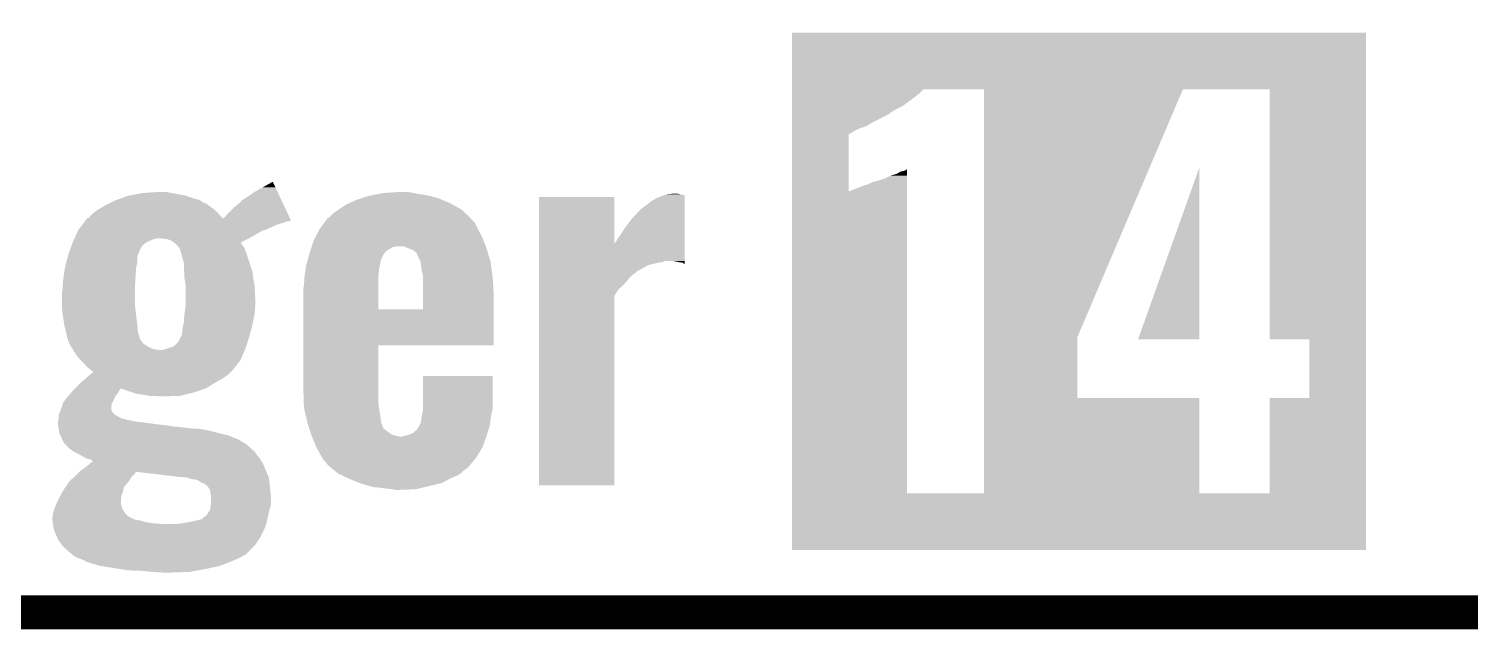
# Model space of a CAD drawing. Extents: x -1.3 to 24.2, y -3.9 to 53.4.
# Drawn here: x 8.8 to 15.26, y -3.89 to -1.19 of the extents above; entities that cross this region are included whole.
import ezdxf

# ---------------------------------------------------------------- set-up
doc = ezdxf.new("R2010")
doc.units = 0
doc.layers.add('LIGHT_RANGER_14CLICK_V101_GKO', color=10, linetype='CONTINUOUS')
doc.layers.add('LIGHT_RANGER_14CLICK_V101_GTO', color=9, linetype='CONTINUOUS')

msp = doc.modelspace()

# ---------------------------------------------------------------- linework, layer by layer
at = {"layer": 'LIGHT_RANGER_14CLICK_V101_GKO', "const_width": 0.1524}
msp.add_lwpolyline([(-1.27, -3.81), (21.59, -3.81), (24.13, -1.27)], dxfattribs=at)
at = {"layer": 'LIGHT_RANGER_14CLICK_V101_GTO'}
for points in [[(12.21742, -1.46558), (12.217422, -1.211604), (14.790416, -1.46558), (14.79042, -1.211604)], [(12.217422, -1.211604), (12.217424, -1.21158), (14.79042, -1.211604), (12.217424, -1.21158)], [(12.21742, -1.48336), (12.21742, -1.46558), (12.7889, -1.48336), (12.806686, -1.46558)], [(12.21742, -1.50368), (12.21742, -1.48336), (12.7635, -1.50368), (12.7889, -1.48336)], [(13.078438, -1.465582), (12.806686, -1.46558), (14.790416, -1.465582), (14.790416, -1.46558)], [(13.078438, -2.575556), (13.078438, -1.465582), (13.497562, -2.575556), (13.970016, -1.465582)], [(14.358642, -2.585718), (14.358598, -1.465582), (14.790404, -2.585718), (14.790416, -1.465582)], [(12.21742, -1.539238), (12.21742, -1.50368), (12.71524, -1.539238), (12.7635, -1.50368)], [(12.21742, -1.55194), (12.21742, -1.539238), (12.68984, -1.55194), (12.71524, -1.539238)], [(12.217418, -1.6129), (12.21742, -1.59512), (12.58062, -1.6129), (12.61618, -1.59512)], [(12.217418, -1.63068), (12.217418, -1.6129), (12.550144, -1.63068), (12.58062, -1.6129)], [(12.21742, -1.5621), (12.21742, -1.55194), (12.67206, -1.5621), (12.68984, -1.55194)], [(12.21742, -1.569718), (12.21742, -1.5621), (12.659362, -1.569718), (12.67206, -1.5621)], [(12.21742, -1.574798), (12.21742, -1.569718), (12.65428, -1.574798), (12.659362, -1.569718)], [(12.21742, -1.59512), (12.21742, -1.574798), (12.61618, -1.59512), (12.65428, -1.574798)], [(12.217416, -1.922752), (12.217418, -1.666242), (12.471402, -1.922752), (12.471422, -1.666242)], [(12.217418, -1.64084), (12.217418, -1.63068), (12.519662, -1.64084), (12.550144, -1.63068)], [(12.217418, -1.651), (12.217418, -1.64084), (12.49934, -1.651), (12.519662, -1.64084)], [(12.217418, -1.666238), (12.217418, -1.651), (12.473946, -1.666238), (12.49934, -1.651)], [(12.217418, -1.666242), (12.217418, -1.666238), (12.471422, -1.666242), (12.473946, -1.666238)], [(12.588236, -1.8796), (12.628878, -1.866902), (12.732986, -1.8796), (12.732986, -1.866902)], [(12.628878, -1.866902), (12.6619, -1.85166), (12.732986, -1.866902), (12.732986, -1.85166)], [(12.6619, -1.85166), (12.687298, -1.844042), (12.732986, -1.85166), (12.732986, -1.844042)], [(12.687298, -1.844042), (12.705078, -1.83388), (12.732986, -1.844042), (12.732986, -1.83388)], [(12.705078, -1.83388), (12.717778, -1.83134), (12.732986, -1.83388), (12.732986, -1.83134)], [(12.717778, -1.83134), (12.7254, -1.8288), (12.732986, -1.83134), (12.732986, -1.8288)], [(12.7254, -1.8288), (12.732984, -1.823748), (12.732986, -1.8288), (12.732984, -1.823748)], [(13.76935, -2.585692), (14.04366, -1.816228), (14.043638, -2.585692), (14.04366, -1.816228)], [(9.25322, -1.94056), (9.30402, -1.9304), (9.494522, -1.94056), (9.43864, -1.9304)], [(9.30402, -1.9304), (9.377678, -1.92532), (9.43864, -1.9304), (9.413242, -1.92532)], [(9.77646, -1.948182), (9.809478, -1.92532), (9.923028, -1.948182), (9.912274, -1.92532)], [(9.809478, -1.92532), (9.84504, -1.905), (9.912274, -1.92532), (9.902714, -1.905)], [(9.84504, -1.905), (9.890774, -1.879624), (9.902714, -1.905), (9.890774, -1.879624)], [(10.333228, -1.94056), (10.372852, -1.93294), (10.584182, -1.94056), (10.53592, -1.93294)], [(10.372852, -1.93294), (10.38606, -1.9304), (10.53592, -1.93294), (10.522374, -1.9304)], [(10.38606, -1.9304), (10.459718, -1.92532), (10.522374, -1.9304), (10.495282, -1.92532)], [(11.643298, -1.94058), (11.658602, -1.93548), (11.73734, -1.94058), (11.71702, -1.93548)], [(11.658602, -1.93548), (11.686538, -1.93294), (11.71702, -1.93548), (11.701782, -1.93294)], [(12.217402, -3.276578), (12.217416, -1.922752), (12.733022, -3.276578), (12.732988, -1.922752)], [(12.471402, -1.922752), (12.481558, -1.92024), (12.732988, -1.922752), (12.732988, -1.92024)], [(12.481558, -1.92024), (12.49934, -1.91262), (12.732988, -1.92024), (12.732988, -1.91262)], [(12.49934, -1.91262), (12.537438, -1.89738), (12.732988, -1.91262), (12.732986, -1.89738)], [(12.537438, -1.89738), (12.55522, -1.892302), (12.732986, -1.89738), (12.732986, -1.892302)], [(12.55522, -1.892302), (12.573, -1.88468), (12.732986, -1.892302), (12.732986, -1.88468)], [(12.573, -1.88468), (12.583156, -1.879602), (12.732986, -1.88468), (12.732986, -1.879602)], [(12.583156, -1.879602), (12.588236, -1.8796), (12.732986, -1.879602), (12.732986, -1.8796)], [(9.103362, -2.006598), (9.13892, -1.98628), (9.631676, -2.006598), (9.60397, -1.98628)], [(9.13892, -1.98628), (9.154156, -1.978662), (9.60397, -1.98628), (9.593582, -1.978662)], [(9.154156, -1.978662), (9.1694, -1.97104), (9.593582, -1.978662), (9.575802, -1.97104)], [(9.1694, -1.97104), (9.184636, -1.963422), (9.575802, -1.97104), (9.565638, -1.963422)], [(9.184636, -1.963422), (9.184642, -1.96342), (9.565638, -1.963422), (9.565636, -1.96342)], [(9.184642, -1.96342), (9.198606, -1.958342), (9.565636, -1.96342), (9.555484, -1.958342)], [(9.198606, -1.958342), (9.198612, -1.95834), (9.555484, -1.958342), (9.550404, -1.95834)], [(9.198612, -1.95834), (9.240522, -1.9431), (9.550404, -1.95834), (9.502506, -1.9431)], [(9.240522, -1.9431), (9.25322, -1.94056), (9.502506, -1.9431), (9.494522, -1.94056)], [(9.687558, -2.024382), (9.71296, -1.99898), (9.958878, -2.024382), (9.946928, -1.99898)], [(9.71296, -1.99898), (9.745978, -1.971042), (9.946928, -1.99898), (9.933784, -1.971042)], [(9.745978, -1.971042), (9.748522, -1.968496), (9.933784, -1.971042), (9.932586, -1.968496)], [(9.748522, -1.968496), (9.751066, -1.96342), (9.932586, -1.968496), (9.930198, -1.96342)], [(9.751066, -1.96342), (9.77646, -1.948182), (9.930198, -1.96342), (9.923028, -1.948182)], [(10.186666, -2.004062), (10.220958, -1.9812), (10.736578, -2.004062), (10.695016, -1.9812)], [(10.220958, -1.9812), (10.232388, -1.97612), (10.695016, -1.9812), (10.68578, -1.97612)], [(10.232388, -1.97612), (10.26668, -1.96088), (10.68578, -1.97612), (10.650222, -1.96088)], [(10.26668, -1.96088), (10.28954, -1.95326), (10.650222, -1.96088), (10.632442, -1.95326)], [(10.28954, -1.95326), (10.320022, -1.9431), (10.632442, -1.95326), (10.593834, -1.9431)], [(10.320022, -1.9431), (10.333228, -1.94056), (10.593834, -1.9431), (10.584182, -1.94056)], [(11.08458, -2.153894), (11.084582, -1.948204), (11.42242, -2.153894), (11.42238, -1.948204)], [(11.084582, -1.948204), (11.084584, -1.94818), (11.42238, -1.948204), (11.084584, -1.94818)], [(11.539222, -2.004058), (11.584942, -1.968498), (11.737334, -2.004058), (11.737336, -1.968498)], [(11.584942, -1.968498), (11.610336, -1.95326), (11.737336, -1.968498), (11.737338, -1.95326)], [(11.610336, -1.95326), (11.635738, -1.9431), (11.737338, -1.95326), (11.737338, -1.9431)], [(11.635738, -1.9431), (11.643298, -1.94058), (11.737338, -1.9431), (11.73734, -1.94058)], [(9.036688, -2.07264), (9.044308, -2.06248), (9.90854, -2.07264), (9.941562, -2.06248)], [(9.044308, -2.06248), (9.048116, -2.057402), (9.941562, -2.06248), (9.954256, -2.057402)], [(9.048116, -2.057402), (9.048118, -2.0574), (9.954256, -2.057402), (9.964418, -2.0574)], [(9.048118, -2.0574), (9.05192, -2.052332), (9.964418, -2.0574), (9.972026, -2.052332)], [(9.05192, -2.052332), (9.057646, -2.044698), (9.972026, -2.052332), (9.968436, -2.044698)], [(9.057646, -2.044698), (9.057668, -2.04469), (9.968436, -2.044698), (9.968432, -2.04469)], [(9.057668, -2.04469), (9.06526, -2.042154), (9.66726, -2.04469), (9.664892, -2.042154)], [(9.06526, -2.042154), (9.077962, -2.026918), (9.664892, -2.042154), (9.65066, -2.026918)], [(9.077962, -2.026918), (9.103356, -2.006602), (9.65066, -2.026918), (9.63168, -2.006602)], [(9.103356, -2.006602), (9.103362, -2.006598), (9.63168, -2.006602), (9.631676, -2.006598)], [(9.66726, -2.04469), (9.674862, -2.039616), (9.968432, -2.04469), (9.966044, -2.039616)], [(9.674862, -2.039616), (9.687558, -2.024382), (9.966044, -2.039616), (9.958878, -2.024382)], [(10.101582, -2.09042), (10.122168, -2.062482), (10.81024, -2.09042), (10.795002, -2.062482)], [(10.122168, -2.062482), (10.131528, -2.049782), (10.795002, -2.062482), (10.782302, -2.049782)], [(10.131528, -2.049782), (10.137142, -2.042162), (10.782302, -2.049782), (10.77722, -2.042162)], [(10.137142, -2.042162), (10.137146, -2.042158), (10.77722, -2.042162), (10.777216, -2.042158)], [(10.137146, -2.042158), (10.14476, -2.039614), (10.777216, -2.042158), (10.774502, -2.039614)], [(10.14476, -2.039614), (10.157462, -2.024378), (10.774502, -2.039614), (10.75825, -2.024378)], [(10.157462, -2.024378), (10.18286, -2.0066), (10.75825, -2.024378), (10.739286, -2.0066)], [(10.18286, -2.0066), (10.186666, -2.004062), (10.739286, -2.0066), (10.736578, -2.004062)], [(11.4681, -2.087882), (11.501122, -2.044698), (11.737328, -2.087882), (11.73733, -2.044698)], [(11.501122, -2.044698), (11.539222, -2.004058), (11.73733, -2.044698), (11.737334, -2.004058)], [(9.002222, -2.1336), (9.01146, -2.11328), (9.78408, -2.1336), (9.81964, -2.11328)], [(9.01146, -2.11328), (9.014924, -2.10566), (9.81964, -2.11328), (9.832342, -2.10566)], [(9.014924, -2.10566), (9.018388, -2.09804), (9.832342, -2.10566), (9.84758, -2.09804)], [(9.018388, -2.09804), (9.019542, -2.095502), (9.84758, -2.09804), (9.855198, -2.095502)], [(9.019542, -2.0955), (9.036688, -2.07264), (9.857736, -2.0955), (9.90854, -2.07264)], [(9.019542, -2.095502), (9.019542, -2.0955), (9.855198, -2.095502), (9.857736, -2.0955)], [(10.07364, -2.143758), (10.080292, -2.13106), (10.8355, -2.143758), (10.83056, -2.13106)], [(10.080292, -2.13106), (10.101582, -2.090422), (10.83056, -2.13106), (10.810242, -2.090422)], [(10.101582, -2.090422), (10.101582, -2.09042), (10.810242, -2.090422), (10.81024, -2.09042)], [(11.435082, -2.136142), (11.44524, -2.123438), (11.737324, -2.136142), (11.737324, -2.123438)], [(11.44524, -2.123438), (11.4681, -2.087882), (11.737324, -2.123438), (11.737328, -2.087882)], [(8.977516, -2.197096), (8.97844, -2.194556), (9.29132, -2.197096), (9.291322, -2.194556)], [(8.97844, -2.194556), (8.986752, -2.1717), (9.291322, -2.194556), (9.301482, -2.1717)], [(8.986752, -2.1717), (8.991368, -2.159), (9.301482, -2.1717), (9.31418, -2.159)], [(8.991368, -2.159), (8.99414, -2.151382), (9.31418, -2.159), (9.325606, -2.151382)], [(8.99414, -2.151382), (8.995294, -2.14884), (9.325606, -2.151382), (9.32942, -2.14884)], [(8.995294, -2.14884), (8.998758, -2.14122), (9.32942, -2.14884), (9.3472, -2.14122)], [(8.998758, -2.14122), (9.001068, -2.13614), (9.3472, -2.14122), (9.359902, -2.13614)], [(9.001068, -2.13614), (9.002222, -2.1336), (9.359902, -2.13614), (9.375142, -2.1336)], [(9.4107, -2.13614), (9.3853, -2.1336), (9.779006, -2.13614), (9.78408, -2.1336)], [(9.431024, -2.141222), (9.4107, -2.13614), (9.768854, -2.141222), (9.779006, -2.13614)], [(9.44626, -2.15138), (9.431024, -2.141222), (9.748564, -2.15138), (9.768854, -2.141222)], [(9.446286, -2.1514), (9.44626, -2.15138), (9.748526, -2.1514), (9.748564, -2.15138)], [(9.45579, -2.159002), (9.446286, -2.1514), (9.751062, -2.159002), (9.748526, -2.1514)], [(9.458962, -2.16154), (9.45579, -2.159002), (9.752876, -2.16154), (9.751062, -2.159002)], [(9.472022, -2.17678), (9.458962, -2.16154), (9.76376, -2.17678), (9.752876, -2.16154)], [(9.4742, -2.179324), (9.472022, -2.17678), (9.76467, -2.179324), (9.76376, -2.17678)], [(9.47674, -2.186944), (9.4742, -2.179324), (9.76739, -2.186944), (9.76467, -2.179324)], [(9.47674, -2.189484), (9.47674, -2.186944), (9.768298, -2.189484), (9.76739, -2.186944)], [(9.483598, -2.21234), (9.47674, -2.189484), (9.77646, -2.21234), (9.768298, -2.189484)], [(10.056668, -2.197098), (10.0599, -2.186938), (10.393682, -2.197098), (10.403842, -2.186938)], [(10.0599, -2.186938), (10.064748, -2.1717), (10.403842, -2.186938), (10.431784, -2.1717)], [(10.064748, -2.1717), (10.065556, -2.16916), (10.431784, -2.1717), (10.454642, -2.16916)], [(10.065556, -2.16916), (10.07364, -2.143758), (10.845378, -2.16916), (10.8355, -2.143758)], [(10.495276, -2.176778), (10.477496, -2.16916), (10.84834, -2.176778), (10.845378, -2.16916)], [(10.49528, -2.17678), (10.495276, -2.176778), (10.848342, -2.17678), (10.84834, -2.176778)], [(10.52068, -2.186942), (10.49528, -2.17678), (10.851434, -2.186942), (10.848342, -2.17678)], [(10.535922, -2.199644), (10.52068, -2.186942), (10.8553, -2.199644), (10.851434, -2.186942)], [(11.084578, -2.2352), (11.08458, -2.153894), (11.737316, -2.2352), (11.737322, -2.153894)], [(11.42242, -2.153894), (11.430002, -2.148834), (11.737322, -2.153894), (11.737322, -2.148834)], [(11.430002, -2.148834), (11.435082, -2.136142), (11.737322, -2.148834), (11.737324, -2.136142)], [(8.95985, -2.263138), (8.965566, -2.240278), (9.27862, -2.263138), (9.2837, -2.240278)], [(8.965566, -2.240278), (8.971282, -2.217418), (9.2837, -2.240278), (9.2837, -2.217418)], [(8.971282, -2.217418), (8.973822, -2.20726), (9.2837, -2.217418), (9.285732, -2.20726)], [(8.973822, -2.20726), (8.974746, -2.204716), (9.285732, -2.20726), (9.286242, -2.204716)], [(8.974746, -2.204716), (8.977516, -2.197096), (9.286242, -2.204716), (9.29132, -2.197096)], [(9.48436, -2.21488), (9.483598, -2.21234), (9.777308, -2.21488), (9.77646, -2.21234)], [(9.49198, -2.242824), (9.48436, -2.21488), (9.786622, -2.242824), (9.777308, -2.21488)], [(9.492568, -2.258064), (9.49198, -2.242824), (9.7917, -2.258064), (9.786622, -2.242824)], [(9.492664, -2.260602), (9.492568, -2.258064), (9.791702, -2.260602), (9.7917, -2.258064)], [(9.492958, -2.26822), (9.492664, -2.260602), (9.79424, -2.26822), (9.791702, -2.260602)], [(10.039094, -2.26314), (10.04062, -2.252978), (10.36828, -2.26314), (10.37082, -2.252978)], [(10.04062, -2.252978), (10.043522, -2.24282), (10.37082, -2.252978), (10.37336, -2.24282)], [(10.043522, -2.24282), (10.04715, -2.230118), (10.37336, -2.24282), (10.375902, -2.230118)], [(10.04715, -2.230118), (10.050778, -2.21742), (10.375902, -2.230118), (10.38098, -2.21742)], [(10.050778, -2.21742), (10.05223, -2.212338), (10.38098, -2.21742), (10.383522, -2.212338)], [(10.05223, -2.212338), (10.05586, -2.19964), (10.383522, -2.212338), (10.391986, -2.19964)], [(10.05586, -2.19964), (10.056668, -2.197098), (10.391986, -2.19964), (10.393682, -2.197098)], [(10.53846, -2.204724), (10.535922, -2.199644), (10.856846, -2.204724), (10.8553, -2.199644)], [(10.538462, -2.207264), (10.53846, -2.204724), (10.857618, -2.207264), (10.856846, -2.204724)], [(10.54608, -2.2225), (10.538462, -2.207264), (10.862256, -2.2225), (10.857618, -2.207264)], [(10.551524, -2.235202), (10.54608, -2.2225), (10.86612, -2.235202), (10.862256, -2.2225)], [(10.5537, -2.240284), (10.551524, -2.235202), (10.866848, -2.240284), (10.86612, -2.235202)], [(10.55878, -2.280922), (10.5537, -2.240284), (10.872652, -2.280922), (10.866848, -2.240284)], [(11.084576, -2.27838), (11.084578, -2.25298), (11.529054, -2.27838), (11.574778, -2.25298)], [(11.084578, -2.235202), (11.084578, -2.2352), (11.648436, -2.235202), (11.686538, -2.2352)], [(11.084578, -2.24028), (11.084578, -2.235202), (11.635736, -2.24028), (11.648436, -2.235202)], [(11.084578, -2.24282), (11.084578, -2.24028), (11.617962, -2.24282), (11.635736, -2.24028)], [(11.084578, -2.25298), (11.084578, -2.24282), (11.574778, -2.25298), (11.617962, -2.24282)], [(11.711942, -2.24028), (11.686538, -2.2352), (11.737316, -2.24028), (11.737316, -2.2352)], [(11.729716, -2.242818), (11.711942, -2.24028), (11.737316, -2.242818), (11.737316, -2.24028)], [(11.734794, -2.247894), (11.729716, -2.242818), (11.737316, -2.247894), (11.737316, -2.242818)], [(11.737316, -2.2479), (11.734794, -2.247894), (11.737316, -2.2479), (11.737316, -2.247894)], [(8.949848, -2.33934), (8.95096, -2.32156), (9.27354, -2.33934), (9.27465, -2.32156)], [(8.95096, -2.32156), (8.954224, -2.2987), (9.27465, -2.32156), (9.27608, -2.2987)], [(8.954224, -2.2987), (8.95858, -2.26822), (9.27608, -2.2987), (9.278256, -2.26822)], [(8.95858, -2.26822), (8.95985, -2.263138), (9.278256, -2.26822), (9.27862, -2.263138)], [(9.493446, -2.280924), (9.492958, -2.26822), (9.79932, -2.280924), (9.79424, -2.26822)], [(9.49413, -2.2987), (9.493446, -2.280924), (9.80186, -2.2987), (9.79932, -2.280924)], [(9.49452, -2.308862), (9.49413, -2.2987), (9.80299, -2.308862), (9.80186, -2.2987)], [(9.496638, -2.32156), (9.49452, -2.308862), (9.8044, -2.32156), (9.80299, -2.308862)], [(9.4996, -2.339342), (9.496638, -2.32156), (9.808352, -2.339342), (9.8044, -2.32156)], [(10.03046, -2.341882), (10.032152, -2.31648), (10.3632, -2.341882), (10.3632, -2.31648)], [(10.032152, -2.31648), (10.033, -2.30378), (10.3632, -2.31648), (10.364258, -2.30378)], [(10.033, -2.30378), (10.035666, -2.286), (10.364258, -2.30378), (10.36574, -2.286)], [(10.035666, -2.286), (10.039094, -2.26314), (10.36574, -2.286), (10.36828, -2.26314)], [(10.56386, -2.298702), (10.55878, -2.280922), (10.875192, -2.298702), (10.872652, -2.280922)], [(10.563846, -2.387598), (10.563858, -2.30632), (10.88136, -2.387598), (10.87628, -2.30632)], [(10.563858, -2.30632), (10.56386, -2.298702), (10.87628, -2.30632), (10.875192, -2.298702)], [(11.084576, -2.278386), (11.084576, -2.27838), (11.526514, -2.278386), (11.529054, -2.27838)], [(11.084576, -2.286), (11.084576, -2.278386), (11.518898, -2.286), (11.526514, -2.278386)], [(11.084576, -2.29362), (11.084576, -2.286), (11.50874, -2.29362), (11.518898, -2.286)], [(11.084576, -2.306322), (11.084576, -2.29362), (11.493498, -2.306322), (11.50874, -2.29362)], [(11.084576, -2.32156), (11.084576, -2.306322), (11.4808, -2.32156), (11.493498, -2.306322)], [(11.084576, -2.34188), (11.084576, -2.32156), (11.46302, -2.34188), (11.4808, -2.32156)], [(8.94588, -2.377438), (8.94842, -2.3622), (9.27354, -2.377438), (9.27354, -2.3622)], [(8.94588, -2.433322), (8.94588, -2.377438), (9.27354, -2.433322), (9.27354, -2.377438)], [(8.94842, -2.3622), (8.949848, -2.33934), (9.27354, -2.3622), (9.27354, -2.33934)], [(9.4996, -2.344422), (9.4996, -2.339342), (9.80948, -2.344422), (9.808352, -2.339342)], [(9.4996, -2.40284), (9.4996, -2.344422), (9.81202, -2.40284), (9.80948, -2.344422)], [(10.02792, -2.357118), (10.03046, -2.341882), (10.3632, -2.357118), (10.3632, -2.341882)], [(10.02792, -2.451078), (10.02792, -2.357118), (10.3632, -2.451078), (10.3632, -2.357118)], [(10.563838, -2.4511), (10.563846, -2.387598), (10.881352, -2.4511), (10.88136, -2.387598)], [(11.08456, -3.241016), (11.084574, -2.390142), (11.422356, -3.241016), (11.42238, -2.390142)], [(11.084574, -2.390142), (11.084576, -2.362204), (11.42238, -2.390142), (11.44016, -2.362204)], [(11.084576, -2.362204), (11.084576, -2.34188), (11.44016, -2.362204), (11.46302, -2.34188)], [(8.94588, -2.448558), (8.94588, -2.433322), (9.274926, -2.448558), (9.27354, -2.433322)], [(8.947574, -2.46126), (8.94588, -2.448558), (9.27608, -2.46126), (9.274926, -2.448558)], [(9.495154, -2.471422), (9.4996, -2.43586), (9.80948, -2.471422), (9.81202, -2.43586)], [(9.4996, -2.43586), (9.4996, -2.40284), (9.81202, -2.43586), (9.81202, -2.40284)], [(10.02792, -2.4511), (10.02792, -2.451078), (10.563838, -2.4511), (10.3632, -2.451078)], [(10.02792, -2.61366), (10.02792, -2.4511), (10.881336, -2.61366), (10.881352, -2.4511)], [(8.95096, -2.48666), (8.947574, -2.46126), (9.279256, -2.48666), (9.27608, -2.46126)], [(8.95604, -2.522218), (8.95096, -2.48666), (9.2837, -2.522218), (9.279256, -2.48666)], [(9.489722, -2.52222), (9.49198, -2.512062), (9.79932, -2.52222), (9.80135, -2.512062)], [(9.49198, -2.512062), (9.49452, -2.4765), (9.80135, -2.512062), (9.808464, -2.4765)], [(9.49452, -2.4765), (9.495154, -2.471422), (9.808464, -2.4765), (9.80948, -2.471422)], [(8.956042, -2.52222), (8.95604, -2.522218), (9.2837, -2.52222), (9.2837, -2.522218)], [(8.96366, -2.55016), (8.956042, -2.52222), (9.28603, -2.55016), (9.2837, -2.52222)], [(8.964168, -2.552698), (8.96366, -2.55016), (9.28624, -2.552698), (9.28603, -2.55016)], [(8.96874, -2.575562), (8.964168, -2.552698), (9.2931, -2.575562), (9.28624, -2.552698)], [(8.969464, -2.578096), (8.96874, -2.575562), (9.29386, -2.578096), (9.2931, -2.575562)], [(8.97019, -2.580636), (8.969464, -2.578096), (9.29386, -2.580636), (9.29386, -2.578096)], [(8.971642, -2.585718), (8.97019, -2.580636), (9.2964, -2.585718), (9.29386, -2.580636)], [(9.466578, -2.59842), (9.476738, -2.580644), (9.77773, -2.59842), (9.783386, -2.580644)], [(9.476738, -2.580644), (9.47674, -2.578104), (9.783386, -2.580644), (9.784194, -2.578104)], [(9.47674, -2.578104), (9.481818, -2.570484), (9.784194, -2.578104), (9.786618, -2.570484)], [(9.481818, -2.57048), (9.48436, -2.557778), (9.78662, -2.57048), (9.789962, -2.557778)], [(9.481818, -2.570484), (9.481818, -2.57048), (9.786618, -2.570484), (9.78662, -2.57048)], [(9.48436, -2.557778), (9.4869, -2.534922), (9.789962, -2.557778), (9.795976, -2.534922)], [(9.4869, -2.534922), (9.489722, -2.52222), (9.795976, -2.534922), (9.79932, -2.52222)], [(13.078438, -2.849858), (13.078438, -2.575556), (13.497562, -2.849858), (13.497562, -2.575556)], [(8.973818, -2.593338), (8.971642, -2.585718), (9.302116, -2.593338), (9.2964, -2.585718)], [(8.978898, -2.603496), (8.973818, -2.593338), (9.309732, -2.603496), (9.302116, -2.593338)], [(8.9789, -2.606038), (8.978898, -2.603496), (9.311638, -2.606038), (9.309732, -2.603496)], [(8.985192, -2.616202), (8.9789, -2.606038), (9.32688, -2.616202), (9.311638, -2.606038)], [(8.989908, -2.62382), (8.985192, -2.616202), (9.339578, -2.62382), (9.32688, -2.616202)], [(8.994624, -2.631438), (8.989908, -2.62382), (9.359896, -2.631438), (9.339578, -2.62382)], [(8.996198, -2.63398), (8.994624, -2.631438), (9.38276, -2.63398), (9.359896, -2.631438)], [(9.011918, -2.659378), (8.996198, -2.63398), (9.754688, -2.659378), (9.765574, -2.63398)], [(9.392918, -2.63398), (9.405618, -2.63144), (9.765574, -2.63398), (9.766664, -2.63144)], [(9.405618, -2.63144), (9.42086, -2.62636), (9.766664, -2.63144), (9.768842, -2.62636)], [(9.42086, -2.62636), (9.43864, -2.621282), (9.768842, -2.62636), (9.770456, -2.621282)], [(9.43864, -2.621282), (9.451338, -2.613662), (9.770456, -2.621282), (9.77288, -2.613662)], [(9.451338, -2.613662), (9.466578, -2.59842), (9.77288, -2.613662), (9.77773, -2.59842)], [(10.02792, -2.613684), (10.02792, -2.61366), (10.3632, -2.613684), (10.881336, -2.61366)], [(10.02792, -2.81432), (10.02792, -2.613684), (10.3632, -2.81432), (10.3632, -2.613684)], [(14.043638, -2.58572), (13.76935, -2.585692), (14.043638, -2.58572), (14.043638, -2.585692)], [(14.536418, -2.585742), (14.358642, -2.585718), (14.790404, -2.585742), (14.790404, -2.585718)], [(14.536398, -2.849878), (14.536418, -2.585742), (14.790402, -2.849878), (14.790404, -2.585742)], [(9.0297, -2.679698), (9.011918, -2.659378), (9.745978, -2.679698), (9.754688, -2.659378)], [(9.0297, -2.6797), (9.0297, -2.679698), (9.745976, -2.6797), (9.745978, -2.679698)], [(9.047482, -2.697482), (9.0297, -2.6797), (9.732146, -2.697482), (9.745976, -2.6797)], [(9.060178, -2.712716), (9.047482, -2.697482), (9.720298, -2.712716), (9.732146, -2.697482)], [(9.07542, -2.72288), (9.060178, -2.712716), (9.712392, -2.72288), (9.720298, -2.712716)], [(9.03224, -2.77876), (9.052968, -2.76098), (9.636124, -2.77876), (9.667242, -2.76098)], [(9.052968, -2.76098), (9.073696, -2.7432), (9.667242, -2.76098), (9.69264, -2.7432)], [(9.073696, -2.7432), (9.085564, -2.73302), (9.69264, -2.7432), (9.702818, -2.73302)], [(9.077962, -2.72542), (9.07542, -2.72288), (9.710418, -2.72542), (9.712392, -2.72288)], [(9.085564, -2.73302), (9.077962, -2.72542), (9.702818, -2.73302), (9.710418, -2.72542)], [(10.56386, -2.895602), (10.563882, -2.750844), (10.87628, -2.895602), (10.87628, -2.750844)], [(10.563882, -2.750844), (10.563884, -2.75082), (10.87628, -2.750844), (10.563884, -2.75082)], [(8.968742, -2.844802), (8.97128, -2.842262), (9.183466, -2.844802), (9.18464, -2.842262)], [(8.97128, -2.842262), (8.98398, -2.82956), (9.18464, -2.842262), (9.1948, -2.82956)], [(8.98398, -2.82956), (8.994564, -2.816858), (9.1948, -2.82956), (9.20242, -2.816858)], [(8.994564, -2.816858), (8.996678, -2.814322), (9.20242, -2.816858), (9.203688, -2.814322)], [(8.996678, -2.814322), (8.999216, -2.811784), (9.203688, -2.814322), (9.204958, -2.811784)], [(8.999216, -2.811784), (9.004292, -2.806708), (9.204958, -2.811784), (9.210028, -2.806708)], [(9.004292, -2.806708), (9.0043, -2.8067), (9.591016, -2.806708), (9.591042, -2.8067)], [(9.0043, -2.8067), (9.0297, -2.7813), (9.591042, -2.8067), (9.63168, -2.7813)], [(9.0297, -2.7813), (9.03224, -2.77876), (9.63168, -2.7813), (9.636124, -2.77876)], [(9.261394, -2.824478), (9.210028, -2.806708), (9.5377, -2.824478), (9.591016, -2.806708)], [(9.276078, -2.829558), (9.261394, -2.824478), (9.516534, -2.829558), (9.5377, -2.824478)], [(9.3091, -2.83464), (9.276078, -2.829558), (9.495362, -2.83464), (9.516534, -2.829558)], [(9.337038, -2.83972), (9.3091, -2.83464), (9.474198, -2.83972), (9.495362, -2.83464)], [(9.38276, -2.84226), (9.359898, -2.83972), (9.40054, -2.84226), (9.474198, -2.83972)], [(10.029478, -2.86258), (10.02792, -2.81432), (10.3632, -2.86258), (10.3632, -2.81432)], [(8.937752, -2.908302), (8.939782, -2.903224), (9.169402, -2.908302), (9.166862, -2.903224)], [(8.939782, -2.903224), (8.94588, -2.887982), (9.166862, -2.903224), (9.16686, -2.887982)], [(8.94588, -2.887982), (8.945882, -2.88798), (9.16686, -2.887982), (9.16686, -2.88798)], [(8.945882, -2.88798), (8.949508, -2.875282), (9.16686, -2.88798), (9.1694, -2.875282)], [(8.949508, -2.875282), (8.950962, -2.870198), (9.1694, -2.875282), (9.171746, -2.870198)], [(8.950962, -2.870198), (8.9662, -2.849878), (9.171746, -2.870198), (9.181124, -2.849878)], [(8.9662, -2.849878), (8.968742, -2.844802), (9.181124, -2.849878), (9.183466, -2.844802)], [(10.030216, -2.88544), (10.029478, -2.86258), (10.36574, -2.88544), (10.3632, -2.86258)], [(10.03046, -2.893058), (10.030216, -2.88544), (10.366944, -2.893058), (10.36574, -2.88544)], [(10.03984, -2.933698), (10.03046, -2.893058), (10.37336, -2.933698), (10.366944, -2.893058)], [(10.55878, -2.92608), (10.56386, -2.905758), (10.869748, -2.92608), (10.874102, -2.905758)], [(10.56386, -2.905758), (10.56386, -2.895602), (10.874102, -2.905758), (10.87628, -2.895602)], [(13.078438, -2.84988), (13.078438, -2.849858), (14.043636, -2.84988), (13.497562, -2.849858)], [(13.078438, -3.276578), (13.078438, -2.84988), (14.043662, -3.276578), (14.043636, -2.84988)], [(14.358598, -3.276598), (14.358622, -2.849902), (14.790398, -3.276598), (14.790402, -2.849902)], [(14.358622, -2.849902), (14.536398, -2.849878), (14.790402, -2.849902), (14.790402, -2.849878)], [(8.9281, -2.956558), (8.929368, -2.94894), (9.283692, -2.956558), (9.2456, -2.94894)], [(8.9281, -2.95656), (8.9281, -2.956558), (9.283702, -2.95656), (9.283692, -2.956558)], [(8.9281, -2.9591), (8.9281, -2.95656), (9.309098, -2.9591), (9.293862, -2.95656)], [(8.9281, -2.96164), (8.9281, -2.9591), (9.33196, -2.96164), (9.309098, -2.9591)], [(8.9281, -2.966718), (8.9281, -2.96164), (9.367506, -2.966718), (9.33196, -2.96164)], [(8.928102, -2.96672), (8.9281, -2.966718), (9.36752, -2.96672), (9.367506, -2.966718)], [(8.928778, -2.9718), (8.928102, -2.96672), (9.41324, -2.9718), (9.36752, -2.96672)], [(8.929456, -2.97688), (8.928778, -2.9718), (9.44118, -2.97688), (9.41324, -2.9718)], [(8.929368, -2.94894), (8.930638, -2.941322), (9.2456, -2.94894), (9.215122, -2.941322)], [(8.930638, -2.941322), (8.93064, -2.941318), (9.215122, -2.941322), (9.215116, -2.941318)], [(8.93064, -2.93116), (8.930642, -2.926076), (9.1948, -2.93116), (9.186326, -2.926076)], [(8.93064, -2.941318), (8.93064, -2.93116), (9.215116, -2.941318), (9.1948, -2.93116)], [(8.930642, -2.926076), (8.931654, -2.923542), (9.186326, -2.926076), (9.182102, -2.923542)], [(8.931654, -2.923542), (8.934704, -2.915922), (9.182102, -2.923542), (9.174482, -2.915922)], [(8.934704, -2.915922), (8.937752, -2.908302), (9.174482, -2.915922), (9.169402, -2.908302)], [(10.045116, -2.956564), (10.03984, -2.933698), (10.375902, -2.956564), (10.37336, -2.933698)], [(10.0457, -2.9591), (10.045116, -2.956564), (10.376854, -2.9591), (10.375902, -2.956564)], [(10.05136, -2.976884), (10.0457, -2.9591), (10.38352, -2.976884), (10.376854, -2.9591)], [(10.54608, -2.976878), (10.548618, -2.971802), (10.862056, -2.976878), (10.86358, -2.971802)], [(10.548618, -2.971802), (10.5537, -2.961638), (10.86358, -2.971802), (10.86485, -2.961638)], [(10.5537, -2.961638), (10.55624, -2.94894), (10.86485, -2.961638), (10.866436, -2.94894)], [(10.55624, -2.94894), (10.558214, -2.93116), (10.866436, -2.94894), (10.86866, -2.93116)], [(10.558214, -2.93116), (10.55878, -2.92608), (10.86866, -2.93116), (10.869748, -2.92608)], [(8.929794, -2.97942), (8.929456, -2.97688), (9.4742, -2.97942), (9.44118, -2.97688)], [(8.930472, -2.9845), (8.929794, -2.97942), (9.50976, -2.9845), (9.4742, -2.97942)], [(8.93081, -2.98704), (8.930472, -2.9845), (9.547858, -2.98704), (9.50976, -2.9845)], [(8.93115, -2.98958), (8.93081, -2.98704), (9.575798, -2.98958), (9.55548, -2.98704)], [(8.932166, -2.9972), (8.93115, -2.98958), (9.61136, -2.9972), (9.575798, -2.98958)], [(8.93318, -3.004816), (8.932166, -2.9972), (9.63992, -3.004816), (9.61136, -2.9972)], [(8.934338, -3.00736), (8.93318, -3.004816), (9.64946, -3.00736), (9.63992, -3.004816)], [(8.938956, -3.017522), (8.934338, -3.00736), (9.692642, -3.017522), (9.64946, -3.00736)], [(8.94588, -3.03276), (8.938956, -3.017522), (9.729652, -3.03276), (9.692642, -3.017522)], [(8.947152, -3.0353), (8.94588, -3.03276), (9.73582, -3.0353), (9.729652, -3.03276)], [(8.956038, -3.053074), (8.947152, -3.0353), (9.765444, -3.053074), (9.73582, -3.0353)], [(10.052168, -2.979424), (10.05136, -2.976884), (10.383522, -2.979424), (10.38352, -2.976884)], [(10.053782, -2.9845), (10.052168, -2.979424), (10.386064, -2.9845), (10.383522, -2.979424)], [(10.057824, -2.9972), (10.053782, -2.9845), (10.4013, -2.9972), (10.386064, -2.9845)], [(10.06348, -3.014982), (10.057824, -2.9972), (10.4267, -3.014982), (10.4013, -2.9972)], [(10.064496, -3.01752), (10.06348, -3.014982), (10.4394, -3.01752), (10.4267, -3.014982)], [(10.066528, -3.0226), (10.064496, -3.01752), (10.459722, -3.0226), (10.4394, -3.01752)], [(10.0838, -3.06578), (10.066528, -3.0226), (10.832432, -3.06578), (10.848342, -3.0226)], [(10.467342, -3.0226), (10.4902, -3.017518), (10.848342, -3.0226), (10.849866, -3.017518)], [(10.4902, -3.017518), (10.51814, -3.007358), (10.849866, -3.017518), (10.852914, -3.007358)], [(10.51814, -3.007358), (10.538462, -2.989576), (10.852914, -3.007358), (10.858248, -2.989576)], [(10.538462, -2.989576), (10.541002, -2.984498), (10.858248, -2.989576), (10.85977, -2.984498)], [(10.541002, -2.984498), (10.54608, -2.976878), (10.85977, -2.984498), (10.862056, -2.976878)], [(8.963652, -3.058158), (8.956038, -3.053074), (9.773916, -3.058158), (9.765444, -3.053074)], [(8.963654, -3.058162), (8.963652, -3.058158), (9.773922, -3.058162), (9.773916, -3.058158)], [(8.96366, -3.060696), (8.963654, -3.058162), (9.776688, -3.060696), (9.773922, -3.058162)], [(8.978898, -3.075938), (8.96366, -3.060696), (9.793316, -3.075938), (9.776688, -3.060696)], [(8.993128, -3.086102), (8.978898, -3.075938), (9.804404, -3.086102), (9.793316, -3.075938)], [(8.996678, -3.088638), (8.993128, -3.086102), (9.809466, -3.088638), (9.804404, -3.086102)], [(8.996694, -3.088646), (8.996678, -3.088638), (9.80948, -3.088646), (9.809466, -3.088638)], [(9.01587, -3.098798), (8.996694, -3.088646), (9.81456, -3.098798), (9.80948, -3.088646)], [(9.03986, -3.1115), (9.01587, -3.098798), (9.825448, -3.1115), (9.81456, -3.098798)], [(10.086538, -3.070862), (10.0838, -3.06578), (10.83056, -3.070862), (10.832432, -3.06578)], [(10.10158, -3.0988), (10.086538, -3.070862), (10.813486, -3.0988), (10.83056, -3.070862)], [(10.111952, -3.11658), (10.10158, -3.0988), (10.80262, -3.11658), (10.813486, -3.0988)], [(9.037638, -3.16992), (9.0551, -3.15722), (9.85774, -3.16992), (9.85245, -3.15722)], [(9.04875, -3.11658), (9.03986, -3.1115), (9.8298, -3.11658), (9.825448, -3.1115)], [(9.057636, -3.121658), (9.04875, -3.11658), (9.833186, -3.121658), (9.8298, -3.11658)], [(9.0551, -3.15722), (9.07639, -3.139438), (9.85245, -3.15722), (9.84504, -3.139438)], [(9.07288, -3.124198), (9.057636, -3.121658), (9.83488, -3.124198), (9.833186, -3.121658)], [(9.083034, -3.131816), (9.07288, -3.124198), (9.83996, -3.131816), (9.83488, -3.124198)], [(9.07639, -3.139438), (9.085512, -3.13182), (9.84504, -3.139438), (9.839962, -3.13182)], [(9.085512, -3.13182), (9.083034, -3.131816), (9.839962, -3.13182), (9.83996, -3.131816)], [(10.119358, -3.129278), (10.111952, -3.11658), (10.792162, -3.129278), (10.80262, -3.11658)], [(10.132058, -3.141978), (10.119358, -3.129278), (10.781704, -3.141978), (10.792162, -3.129278)], [(10.13714, -3.149598), (10.132058, -3.141978), (10.775428, -3.149598), (10.781704, -3.141978)], [(10.149332, -3.159758), (10.13714, -3.149598), (10.767062, -3.159758), (10.775428, -3.149598)], [(10.152384, -3.1623), (10.149332, -3.159758), (10.76452, -3.1623), (10.767062, -3.159758)], [(10.167624, -3.175), (10.152384, -3.1623), (10.74674, -3.175), (10.76452, -3.1623)], [(8.965354, -3.243578), (8.978902, -3.22326), (9.22782, -3.243578), (9.245598, -3.22326)], [(8.978902, -3.22326), (8.978904, -3.223258), (9.245598, -3.22326), (9.2456, -3.223258)], [(8.978904, -3.223258), (9.00176, -3.20294), (9.2456, -3.223258), (9.2583, -3.20294)], [(9.00176, -3.20294), (9.001762, -3.202938), (9.2583, -3.20294), (9.258302, -3.202938)], [(9.001762, -3.202938), (9.017004, -3.187696), (9.258302, -3.202938), (9.27354, -3.187696)], [(9.017004, -3.187696), (9.024604, -3.180096), (9.27354, -3.187696), (9.276078, -3.180096)], [(9.024604, -3.180096), (9.027162, -3.17754), (9.862102, -3.180096), (9.861006, -3.17754)], [(9.027162, -3.17754), (9.037638, -3.16992), (9.861006, -3.17754), (9.85774, -3.16992)], [(9.46912, -3.20294), (9.276078, -3.180096), (9.87189, -3.20294), (9.862102, -3.180096)], [(9.502142, -3.20548), (9.46912, -3.20294), (9.87298, -3.20548), (9.87189, -3.20294)], [(9.502156, -3.205484), (9.502142, -3.20548), (9.87298, -3.205484), (9.87298, -3.20548)], [(9.527542, -3.2131), (9.502156, -3.205484), (9.873878, -3.2131), (9.87298, -3.205484)], [(9.547862, -3.215642), (9.527542, -3.2131), (9.874176, -3.215642), (9.873878, -3.2131)], [(9.563098, -3.22326), (9.547862, -3.215642), (9.875072, -3.22326), (9.874176, -3.215642)], [(9.5758, -3.23088), (9.563098, -3.22326), (9.87597, -3.23088), (9.875072, -3.22326)], [(10.182862, -3.1877), (10.167624, -3.175), (10.732224, -3.1877), (10.74674, -3.175)], [(10.19353, -3.19278), (10.182862, -3.1877), (10.726418, -3.19278), (10.732224, -3.1877)], [(10.225534, -3.20802), (10.19353, -3.19278), (10.69086, -3.20802), (10.726418, -3.19278)], [(10.2362, -3.2131), (10.225534, -3.20802), (10.681264, -3.2131), (10.69086, -3.20802)], [(10.280654, -3.230882), (10.2362, -3.2131), (10.647676, -3.230882), (10.681264, -3.2131)], [(8.9281, -3.30708), (8.938938, -3.286756), (9.210548, -3.30708), (9.212582, -3.286756)], [(8.938938, -3.286756), (8.94842, -3.26898), (9.212582, -3.286756), (9.219246, -3.26898)], [(8.94842, -3.26898), (8.950114, -3.266438), (9.219246, -3.26898), (9.2202, -3.266438)], [(8.950114, -3.266438), (8.960276, -3.251196), (9.2202, -3.266438), (9.222744, -3.251196)], [(8.960276, -3.251196), (8.965354, -3.243578), (9.222744, -3.251196), (9.22782, -3.243578)], [(9.583424, -3.233422), (9.5758, -3.23088), (9.876268, -3.233422), (9.87597, -3.23088)], [(9.591042, -3.238502), (9.583424, -3.233422), (9.876866, -3.238502), (9.876268, -3.233422)], [(9.6012, -3.24866), (9.591042, -3.238502), (9.87806, -3.24866), (9.876866, -3.238502)], [(9.601202, -3.248662), (9.6012, -3.24866), (9.878062, -3.248662), (9.87806, -3.24866)], [(9.60882, -3.261362), (9.601202, -3.248662), (9.879398, -3.261362), (9.878062, -3.248662)], [(9.6139, -3.289302), (9.60882, -3.261362), (9.882338, -3.289302), (9.879398, -3.261362)], [(9.6139, -3.296922), (9.6139, -3.289302), (9.88314, -3.296922), (9.882338, -3.289302)], [(10.286998, -3.23342), (10.280654, -3.230882), (10.637014, -3.23342), (10.647676, -3.230882)], [(10.322558, -3.24358), (10.286998, -3.23342), (10.59434, -3.24358), (10.637014, -3.23342)], [(10.340338, -3.24866), (10.322558, -3.24358), (10.573172, -3.24866), (10.59434, -3.24358)], [(10.38606, -3.25374), (10.340338, -3.24866), (10.552004, -3.25374), (10.573172, -3.24866)], [(10.4267, -3.25882), (10.38606, -3.25374), (10.530838, -3.25882), (10.552004, -3.25374)], [(10.439398, -3.26136), (10.4267, -3.25882), (10.45972, -3.26136), (10.530838, -3.25882)], [(11.422356, -3.24104), (11.08456, -3.241016), (11.422356, -3.24104), (11.422356, -3.241016)], [(12.2174, -3.530576), (12.217402, -3.276598), (14.790396, -3.530576), (14.790398, -3.276598)], [(12.217402, -3.276598), (12.217402, -3.276578), (13.078438, -3.276598), (12.733022, -3.276578)], [(13.078438, -3.276598), (13.078438, -3.276578), (14.358598, -3.276598), (14.043662, -3.276578)], [(8.90524, -3.368038), (8.91286, -3.342638), (9.230358, -3.368038), (9.215118, -3.342638)], [(8.91286, -3.342638), (8.921568, -3.322318), (9.215118, -3.342638), (9.21004, -3.322318)], [(8.921568, -3.322318), (8.925922, -3.31216), (9.21004, -3.322318), (9.21004, -3.31216)], [(8.925922, -3.31216), (8.9281, -3.30708), (9.21004, -3.31216), (9.210548, -3.30708)], [(9.593578, -3.375662), (9.608818, -3.352804), (9.87062, -3.375662), (9.875518, -3.352804)], [(9.608818, -3.352798), (9.61136, -3.340098), (9.87552, -3.352798), (9.878984, -3.340098)], [(9.608818, -3.352804), (9.608818, -3.352798), (9.875518, -3.352804), (9.87552, -3.352798)], [(9.61136, -3.340098), (9.613536, -3.324864), (9.878984, -3.340098), (9.88314, -3.324864)], [(9.613536, -3.324864), (9.6139, -3.32232), (9.88314, -3.324864), (9.88314, -3.32232)], [(9.6139, -3.32232), (9.6139, -3.296922), (9.88314, -3.32232), (9.88314, -3.296922)], [(8.9027, -3.38582), (8.903788, -3.378198), (9.253856, -3.38582), (9.24052, -3.378198)], [(8.9027, -3.388358), (8.9027, -3.38582), (9.258296, -3.388358), (9.253856, -3.38582)], [(8.9027, -3.38836), (8.9027, -3.388358), (9.263374, -3.38836), (9.258296, -3.388358)], [(8.9027, -3.393436), (8.9027, -3.38836), (9.268458, -3.393436), (9.263374, -3.38836)], [(8.9027, -3.393438), (8.9027, -3.393436), (9.268466, -3.393438), (9.268458, -3.393436)], [(8.902984, -3.39598), (8.9027, -3.393438), (9.27862, -3.39598), (9.268466, -3.393438)], [(8.903266, -3.39852), (8.902984, -3.39598), (9.296398, -3.39852), (9.27862, -3.39598)], [(8.904112, -3.40614), (8.903266, -3.39852), (9.321798, -3.40614), (9.296398, -3.39852)], [(8.903788, -3.378198), (8.90524, -3.368038), (9.24052, -3.378198), (9.230358, -3.368038)], [(8.904676, -3.41122), (8.904112, -3.40614), (9.35482, -3.41122), (9.321798, -3.40614)], [(8.904958, -3.41376), (8.904676, -3.41122), (9.39038, -3.41376), (9.35482, -3.41122)], [(8.90524, -3.4163), (8.904958, -3.41376), (9.860448, -3.4163), (9.861126, -3.41376)], [(8.907274, -3.426462), (8.90524, -3.4163), (9.85774, -3.426462), (9.860448, -3.4163)], [(9.464038, -3.41376), (9.484362, -3.41122), (9.861126, -3.41376), (9.861804, -3.41122)], [(9.484362, -3.41122), (9.52754, -3.4036), (9.861804, -3.41122), (9.863836, -3.4036)], [(9.52754, -3.4036), (9.550402, -3.39852), (9.863836, -3.4036), (9.86519, -3.39852)], [(9.550402, -3.39852), (9.568176, -3.39344), (9.86519, -3.39852), (9.866544, -3.39344)], [(9.573246, -3.39344), (9.575798, -3.388366), (9.866544, -3.39344), (9.867898, -3.388366)], [(9.575798, -3.388366), (9.575806, -3.38836), (9.867898, -3.388366), (9.8679, -3.38836)], [(9.575806, -3.38836), (9.593578, -3.375662), (9.8679, -3.38836), (9.87062, -3.375662)], [(8.91032, -3.441698), (8.907274, -3.426462), (9.850568, -3.441698), (9.85774, -3.426462)], [(8.921826, -3.469642), (8.91032, -3.441698), (9.837418, -3.469642), (9.850568, -3.441698)], [(8.9281, -3.484882), (8.921826, -3.469642), (9.827258, -3.484882), (9.837418, -3.469642)], [(8.945246, -3.507742), (8.9281, -3.484882), (9.812018, -3.507742), (9.827258, -3.484882)], [(8.950958, -3.515358), (8.945246, -3.507742), (9.804402, -3.515358), (9.812018, -3.507742)], [(8.9789, -3.54076), (8.950958, -3.515358), (9.779, -3.54076), (9.804402, -3.515358)], [(8.982082, -3.543304), (8.9789, -3.54076), (9.776458, -3.543304), (9.779, -3.54076)], [(8.988428, -3.54838), (8.982082, -3.543304), (9.773914, -3.54838), (9.776458, -3.543304)], [(9.00113, -3.55854), (8.988428, -3.54838), (9.75614, -3.55854), (9.773914, -3.54838)], [(14.790396, -3.5306), (12.2174, -3.530576), (14.790396, -3.5306), (14.790396, -3.530576)], [(9.004302, -3.561078), (9.00113, -3.55854), (9.751064, -3.561078), (9.75614, -3.55854)], [(9.0297, -3.57124), (9.004302, -3.561078), (9.73074, -3.57124), (9.751064, -3.561078)], [(9.047482, -3.57886), (9.0297, -3.57124), (9.71296, -3.57886), (9.73074, -3.57124)], [(9.055096, -3.583938), (9.047482, -3.57886), (9.70111, -3.583938), (9.71296, -3.57886)], [(9.063448, -3.58648), (9.055096, -3.583938), (9.69518, -3.58648), (9.70111, -3.583938)], [(9.113518, -3.60172), (9.063448, -3.58648), (9.653812, -3.60172), (9.69518, -3.58648)], [(9.129394, -3.60426), (9.113518, -3.60172), (9.646918, -3.60426), (9.653812, -3.60172)], [(9.208768, -3.61696), (9.129394, -3.60426), (9.58596, -3.61696), (9.646918, -3.60426)], [(9.240518, -3.62204), (9.208768, -3.61696), (9.55751, -3.62204), (9.58596, -3.61696)], [(9.30148, -3.62458), (9.240518, -3.62204), (9.543286, -3.62458), (9.55751, -3.62204)], [(9.35482, -3.62966), (9.30148, -3.62458), (9.514838, -3.62966), (9.543286, -3.62458)], [(9.39546, -3.6322), (9.35482, -3.62966), (9.43102, -3.6322), (9.514838, -3.62966)]]:
    msp.add_solid(points, dxfattribs=at)

doc.saveas('drawing.dxf')
